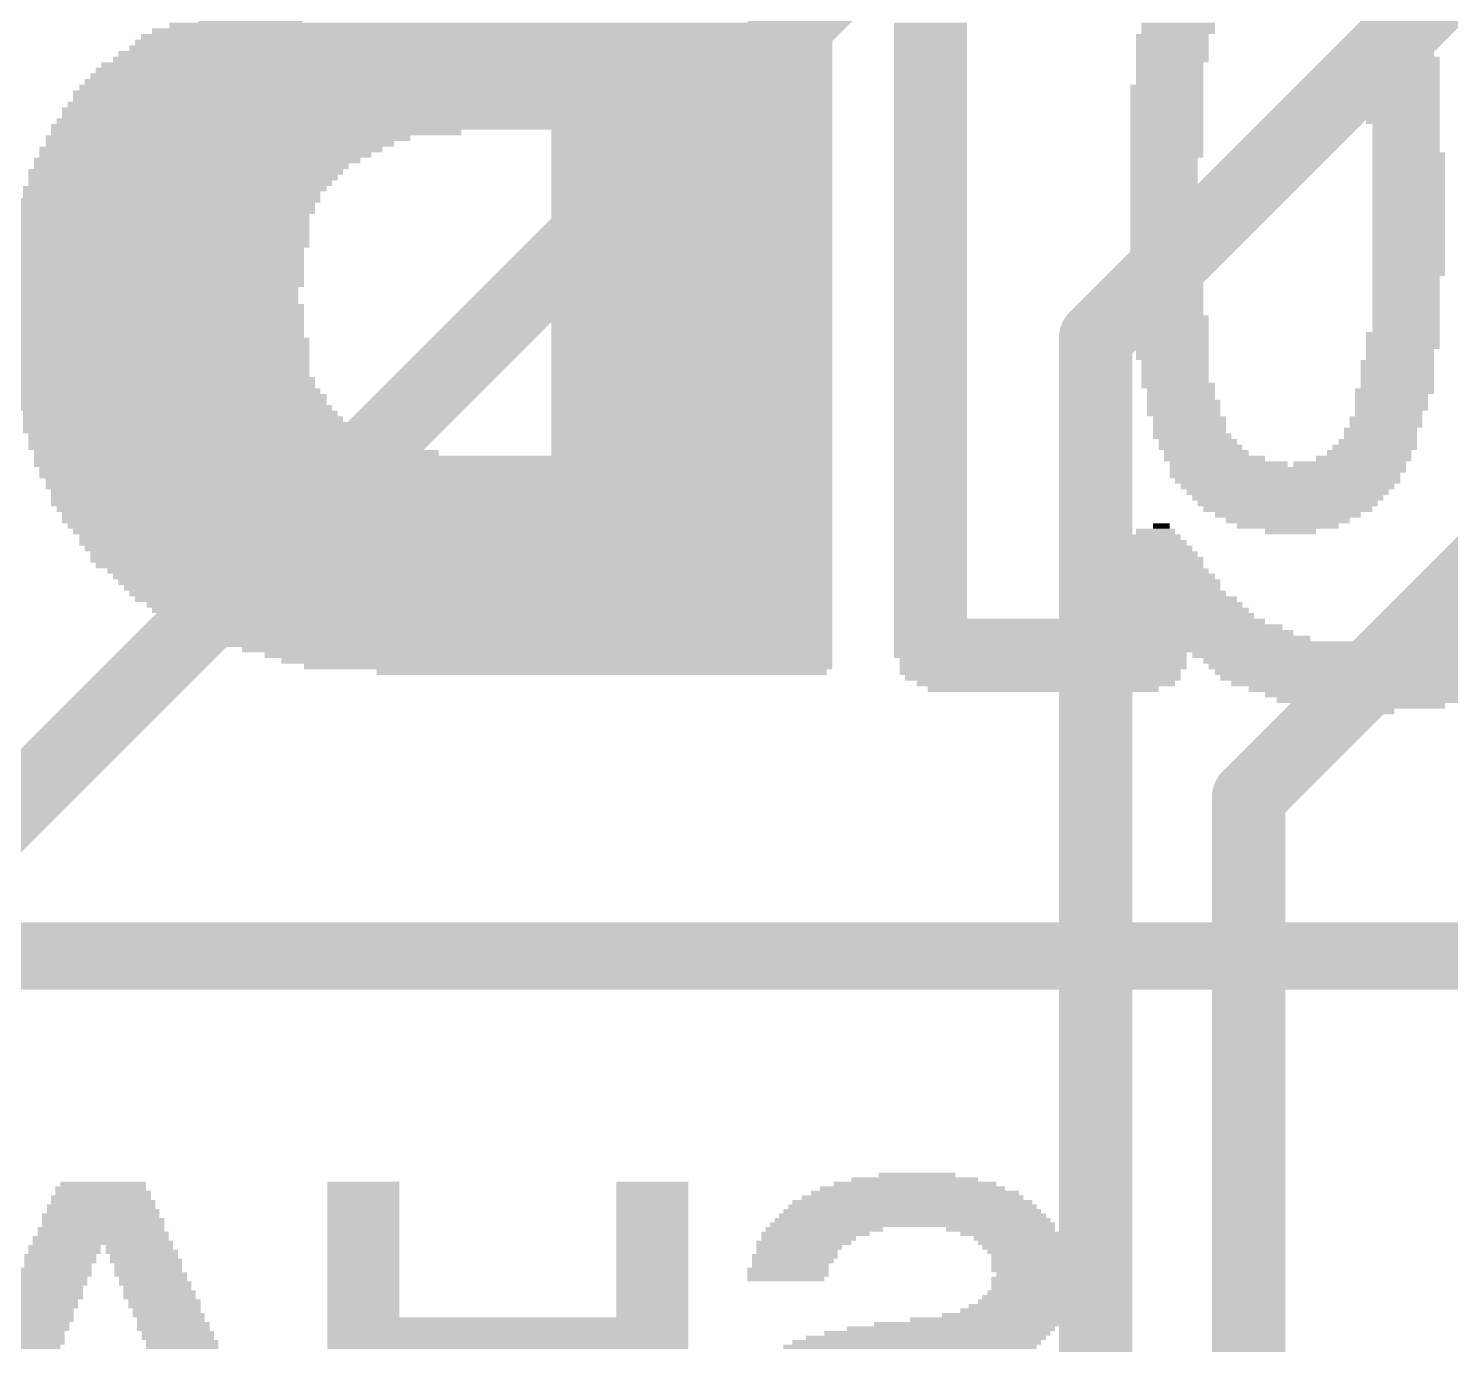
# Model space of a CAD drawing. Extents: x -0.75 to 3.47, y -1.8 to 2.11.
# Drawn here: x 1.8757 to 2.108, y 1.4356 to 1.6506 of the extents above; entities that cross this region are included whole.
import ezdxf

# ---------------------------------------------------------------- set-up
doc = ezdxf.new("R2010")
doc.units = 0
doc.header["$MEASUREMENT"] = 0
doc.layers.get('0').update_dxf_attribs({"linetype": 'CONTINUOUS'})
doc.layers.add('1', color=22, linetype='CONTINUOUS')
doc.layers.add('22', color=2, linetype='CONTINUOUS')

# ---------------------------------------------------------------- blocks, each defined once
blk = doc.blocks.new('RECT')
blk.add_solid([(-0.5, -0.5), (0.5, -0.5), (-0.5, 0.5), (0.5, 0.5)])

msp = doc.modelspace()

# ---------------------------------------------------------------- linework, layer by layer
at = {"layer": '1', "const_width": 0.012}
for points in [[(1.85, 1.5), (2.1, 1.75)], [(2.05, 1.6), (2.2, 1.75)], [(2.075, 1.525), (2.3, 1.75)], [(1.760236, 1.5), (2, 1.739764)], [(2.05, 0.73), (2.05, 1.6)], [(2.075, 0.715), (2.075, 1.525)]]:
    msp.add_lwpolyline(points, dxfattribs=at)
at = {"layer": '1', "const_width": 0.006}
for points in [[(2.053, 1.6, 1), (2.047, 1.6)], [(2.047879, 1.602121, 1), (2.052121, 1.597879)], [(2.078, 1.525, 1), (2.072, 1.525)], [(2.072879, 1.527121, 1), (2.077121, 1.522879)]]:
    msp.add_lwpolyline(points, format="xyb", dxfattribs=at)

# ---------------------------------------------------------------- block references
at = {"layer": '22', "rotation": 180}
for p, xscale, yscale in [((1.950534, 1.649222), 0.1129, 0.0009199999999999999), ((1.951434, 1.650142), 0.1111, 0.0009199999999999999), ((1.952834, 1.651062), 0.1083, 0.0009199999999999999), ((2.023034, 1.651062), 0.0119, 0.0009199999999999999), ((2.023034, 1.650142), 0.0119, 0.0009199999999999999), ((2.023034, 1.649222), 0.0119, 0.0009199999999999999), ((2.062534, 1.649222), 0.0119, 0.0009199999999999999), ((2.063484, 1.651062), 0.012, 0.0009199999999999999), ((2.063484, 1.650142), 0.012, 0.0009199999999999999), ((2.098784, 1.651062), 0.011, 0.0009199999999999999), ((2.099284, 1.650142), 0.012, 0.0009199999999999999), ((2.099284, 1.649222), 0.012, 0.0009199999999999999), ((1.949584, 1.647382), 0.1148, 0.0009199999999999999), ((1.950034, 1.648302), 0.1139, 0.0009199999999999999), ((2.023034, 1.648302), 0.0119, 0.0009199999999999999), ((2.023034, 1.647382), 0.0119, 0.0009199999999999999), ((2.062534, 1.648302), 0.0119, 0.0009199999999999999), ((2.062534, 1.647382), 0.0119, 0.0009199999999999999), ((2.099734, 1.648302), 0.0111, 0.0009199999999999999), ((2.099734, 1.647382), 0.0111, 0.0009199999999999999), ((1.947284, 1.644632), 0.1194, 0.0009199999999999999), ((1.948234, 1.645552), 0.1175, 0.0009199999999999999), ((1.948684, 1.646467), 0.1166, 0.00091), ((2.023034, 1.646467), 0.0119, 0.00091), ((2.023034, 1.645552), 0.0119, 0.0009199999999999999), ((2.023034, 1.644632), 0.0119, 0.0009199999999999999), ((2.062534, 1.646467), 0.0119, 0.00091), ((2.062534, 1.645552), 0.0119, 0.0009199999999999999), ((2.062084, 1.644632), 0.011, 0.0009199999999999999), ((2.099734, 1.646467), 0.0111, 0.00091), ((2.100184, 1.645552), 0.012, 0.0009199999999999999), ((2.100184, 1.644632), 0.012, 0.0009199999999999999), ((1.946384, 1.642792), 0.1212, 0.0009199999999999999), ((1.946834, 1.643712), 0.1203, 0.0009199999999999999), ((2.023034, 1.643712), 0.0119, 0.0009199999999999999), ((2.023034, 1.642792), 0.0119, 0.0009199999999999999), ((2.062084, 1.643712), 0.011, 0.0009199999999999999), ((2.062084, 1.642792), 0.011, 0.0009199999999999999), ((2.100184, 1.643712), 0.012, 0.0009199999999999999), ((2.100184, 1.642792), 0.012, 0.0009199999999999999), ((1.944984, 1.640042), 0.124, 0.0009199999999999999), ((1.945484, 1.640957), 0.123, 0.00091), ((1.945934, 1.641872), 0.1221, 0.0009199999999999999), ((2.023034, 1.641872), 0.0119, 0.0009199999999999999), ((2.023034, 1.640957), 0.0119, 0.00091), ((2.023034, 1.640042), 0.0119, 0.0009199999999999999), ((2.061634, 1.640957), 0.0119, 0.00091), ((2.061634, 1.640042), 0.0119, 0.0009199999999999999), ((2.062084, 1.641872), 0.011, 0.0009199999999999999), ((2.100184, 1.641872), 0.012, 0.0009199999999999999), ((2.100184, 1.640957), 0.012, 0.00091), ((2.100184, 1.640042), 0.012, 0.0009199999999999999), ((1.944084, 1.637282), 0.1258, 0.0009199999999999999), ((1.944534, 1.638202), 0.1249, 0.0009199999999999999), ((1.944984, 1.639122), 0.124, 0.0009199999999999999), ((2.023034, 1.639122), 0.0119, 0.0009199999999999999), ((2.023034, 1.638202), 0.0119, 0.0009199999999999999), ((2.023034, 1.637282), 0.0119, 0.0009199999999999999), ((2.061634, 1.639122), 0.0119, 0.0009199999999999999), ((2.061634, 1.638202), 0.0119, 0.0009199999999999999), ((2.061634, 1.637282), 0.0119, 0.0009199999999999999), ((2.100184, 1.639122), 0.012, 0.0009199999999999999), ((2.100184, 1.638202), 0.012, 0.0009199999999999999), ((2.100184, 1.637282), 0.012, 0.0009199999999999999), ((1.943634, 1.635447), 0.1267, 0.00091), ((1.944084, 1.636362), 0.1258, 0.0009199999999999999), ((2.023034, 1.636362), 0.0119, 0.0009199999999999999), ((2.023034, 1.635447), 0.0119, 0.00091), ((2.061634, 1.636362), 0.0119, 0.0009199999999999999), ((2.061634, 1.635447), 0.0119, 0.00091), ((2.100184, 1.636362), 0.012, 0.0009199999999999999), ((2.100184, 1.635447), 0.012, 0.00091), ((1.908284, 1.632692), 0.0596, 0.0009199999999999999), ((1.943184, 1.634532), 0.1276, 0.0009199999999999999), ((1.912884, 1.633612), 0.067, 0.0009199999999999999), ((1.984034, 1.633612), 0.0459, 0.0009199999999999999), ((1.984034, 1.632692), 0.0459, 0.0009199999999999999), ((2.023034, 1.634532), 0.0119, 0.0009199999999999999), ((2.023034, 1.633612), 0.0119, 0.0009199999999999999), ((2.023034, 1.632692), 0.0119, 0.0009199999999999999), ((2.061634, 1.634532), 0.0119, 0.0009199999999999999), ((2.061634, 1.633612), 0.0119, 0.0009199999999999999), ((2.061634, 1.632692), 0.0119, 0.0009199999999999999), ((2.100684, 1.634532), 0.011, 0.0009199999999999999), ((2.100684, 1.633612), 0.011, 0.0009199999999999999), ((2.100684, 1.632692), 0.011, 0.0009199999999999999), ((1.905484, 1.630852), 0.056, 0.0009199999999999999), ((1.906934, 1.631772), 0.0569, 0.0009199999999999999), ((1.984034, 1.631772), 0.0459, 0.0009199999999999999), ((1.984034, 1.630852), 0.0459, 0.0009199999999999999), ((2.023034, 1.631772), 0.0119, 0.0009199999999999999), ((2.023034, 1.630852), 0.0119, 0.0009199999999999999), ((2.061634, 1.631772), 0.0119, 0.0009199999999999999), ((2.061634, 1.630852), 0.0119, 0.0009199999999999999), ((2.100684, 1.631772), 0.011, 0.0009199999999999999), ((2.100684, 1.630852), 0.011, 0.0009199999999999999), ((1.903234, 1.629022), 0.0533, 0.0009199999999999999), ((1.902284, 1.628102), 0.0514, 0.0009199999999999999), ((1.904584, 1.629937), 0.0542, 0.00091), ((1.984034, 1.629937), 0.0459, 0.00091), ((1.984034, 1.629022), 0.0459, 0.0009199999999999999), ((1.984034, 1.628102), 0.0459, 0.0009199999999999999), ((2.023034, 1.629937), 0.0119, 0.00091), ((2.023034, 1.629022), 0.0119, 0.0009199999999999999), ((2.023034, 1.628102), 0.0119, 0.0009199999999999999), ((2.061634, 1.629937), 0.0119, 0.00091), ((2.061184, 1.629022), 0.011, 0.0009199999999999999), ((2.061184, 1.628102), 0.011, 0.0009199999999999999), ((2.101134, 1.629937), 0.0119, 0.00091), ((2.101134, 1.629022), 0.0119, 0.0009199999999999999), ((2.101134, 1.628102), 0.0119, 0.0009199999999999999), ((1.901384, 1.627182), 0.0514, 0.0009199999999999999), ((1.900934, 1.626262), 0.0505, 0.0009199999999999999), ((1.984034, 1.627182), 0.0459, 0.0009199999999999999), ((1.984034, 1.626262), 0.0459, 0.0009199999999999999), ((2.023034, 1.627182), 0.0119, 0.0009199999999999999), ((2.023034, 1.626262), 0.0119, 0.0009199999999999999), ((2.061184, 1.627182), 0.011, 0.0009199999999999999), ((2.061184, 1.626262), 0.011, 0.0009199999999999999), ((2.101134, 1.627182), 0.0119, 0.0009199999999999999), ((2.101134, 1.626262), 0.0119, 0.0009199999999999999), ((1.899584, 1.624432), 0.0496, 0.0009199999999999999), ((1.899084, 1.623512), 0.0486, 0.0009199999999999999), ((1.900484, 1.625347), 0.0496, 0.00091), ((1.984034, 1.625347), 0.0459, 0.00091), ((1.984034, 1.624432), 0.0459, 0.0009199999999999999), ((1.984034, 1.623512), 0.0459, 0.0009199999999999999), ((2.023034, 1.625347), 0.0119, 0.00091), ((2.023034, 1.624432), 0.0119, 0.0009199999999999999), ((2.023034, 1.623512), 0.0119, 0.0009199999999999999), ((2.061184, 1.625347), 0.011, 0.00091), ((2.061184, 1.624432), 0.011, 0.0009199999999999999), ((2.061184, 1.623512), 0.011, 0.0009199999999999999), ((2.101134, 1.625347), 0.0119, 0.00091), ((2.101134, 1.624432), 0.0119, 0.0009199999999999999), ((2.101134, 1.623512), 0.0119, 0.0009199999999999999), ((1.899084, 1.622592), 0.0486, 0.0009199999999999999), ((1.898634, 1.621672), 0.0477, 0.0009199999999999999), ((1.984034, 1.622592), 0.0459, 0.0009199999999999999), ((1.984034, 1.621672), 0.0459, 0.0009199999999999999), ((2.023034, 1.622592), 0.0119, 0.0009199999999999999), ((2.023034, 1.621672), 0.0119, 0.0009199999999999999), ((2.061184, 1.622592), 0.011, 0.0009199999999999999), ((2.061184, 1.621672), 0.011, 0.0009199999999999999), ((2.101134, 1.622592), 0.0119, 0.0009199999999999999), ((2.101134, 1.621672), 0.0119, 0.0009199999999999999), ((1.898184, 1.620752), 0.0486, 0.0009199999999999999), ((1.897734, 1.619837), 0.0477, 0.00091), ((1.897734, 1.618922), 0.0477, 0.0009199999999999999), ((1.984034, 1.620752), 0.0459, 0.0009199999999999999), ((1.984034, 1.619837), 0.0459, 0.00091), ((1.984034, 1.618922), 0.0459, 0.0009199999999999999), ((2.023034, 1.620752), 0.0119, 0.0009199999999999999), ((2.023034, 1.619837), 0.0119, 0.00091), ((2.023034, 1.618922), 0.0119, 0.0009199999999999999), ((2.061184, 1.620752), 0.011, 0.0009199999999999999), ((2.061184, 1.619837), 0.011, 0.00091), ((2.061184, 1.618922), 0.011, 0.0009199999999999999), ((2.101134, 1.620752), 0.0119, 0.0009199999999999999), ((2.101134, 1.619837), 0.0119, 0.00091), ((2.101134, 1.618922), 0.0119, 0.0009199999999999999), ((1.897234, 1.617082), 0.0487, 0.0009199999999999999), ((1.897734, 1.618002), 0.0477, 0.0009199999999999999), ((1.984034, 1.618002), 0.0459, 0.0009199999999999999), ((1.984034, 1.617082), 0.0459, 0.0009199999999999999), ((2.023034, 1.618002), 0.0119, 0.0009199999999999999), ((2.023034, 1.617082), 0.0119, 0.0009199999999999999), ((2.061634, 1.618002), 0.0119, 0.0009199999999999999), ((2.061634, 1.617082), 0.0119, 0.0009199999999999999), ((2.101134, 1.618002), 0.0119, 0.0009199999999999999), ((2.101134, 1.617082), 0.0119, 0.0009199999999999999), ((1.897234, 1.616162), 0.0487, 0.0009199999999999999), ((1.897234, 1.615242), 0.0487, 0.0009199999999999999), ((1.896784, 1.614327), 0.0478, 0.00091), ((1.984034, 1.616162), 0.0459, 0.0009199999999999999), ((1.984034, 1.615242), 0.0459, 0.0009199999999999999), ((1.984034, 1.614327), 0.0459, 0.00091), ((2.023034, 1.616162), 0.0119, 0.0009199999999999999), ((2.023034, 1.615242), 0.0119, 0.0009199999999999999), ((2.023034, 1.614327), 0.0119, 0.00091), ((2.061634, 1.616162), 0.0119, 0.0009199999999999999), ((2.061634, 1.615242), 0.0119, 0.0009199999999999999), ((2.061634, 1.614327), 0.0119, 0.00091), ((2.101134, 1.616162), 0.0119, 0.0009199999999999999), ((2.101134, 1.615242), 0.0119, 0.0009199999999999999), ((2.101134, 1.614327), 0.0119, 0.00091), ((1.896784, 1.613412), 0.0478, 0.0009199999999999999), ((1.896784, 1.612492), 0.0478, 0.0009199999999999999), ((1.984034, 1.613412), 0.0459, 0.0009199999999999999), ((1.984034, 1.612492), 0.0459, 0.0009199999999999999), ((2.023034, 1.613412), 0.0119, 0.0009199999999999999), ((2.023034, 1.612492), 0.0119, 0.0009199999999999999), ((2.061634, 1.613412), 0.0119, 0.0009199999999999999), ((2.061634, 1.612492), 0.0119, 0.0009199999999999999), ((2.101134, 1.613412), 0.0119, 0.0009199999999999999), ((2.101134, 1.612492), 0.0119, 0.0009199999999999999), ((1.896784, 1.611572), 0.0478, 0.0009199999999999999), ((1.896784, 1.610652), 0.0478, 0.0009199999999999999), ((1.896784, 1.609732), 0.0478, 0.0009199999999999999), ((1.984034, 1.611572), 0.0459, 0.0009199999999999999), ((1.984034, 1.610652), 0.0459, 0.0009199999999999999), ((1.984034, 1.609732), 0.0459, 0.0009199999999999999), ((2.023034, 1.611572), 0.0119, 0.0009199999999999999), ((2.023034, 1.610652), 0.0119, 0.0009199999999999999), ((2.023034, 1.609732), 0.0119, 0.0009199999999999999), ((2.061634, 1.611572), 0.0119, 0.0009199999999999999), ((2.061634, 1.610652), 0.0119, 0.0009199999999999999), ((2.061634, 1.609732), 0.0119, 0.0009199999999999999), ((2.101134, 1.611572), 0.0119, 0.0009199999999999999), ((2.101134, 1.610652), 0.0119, 0.0009199999999999999), ((2.100684, 1.609732), 0.011, 0.0009199999999999999), ((1.896784, 1.608817), 0.0478, 0.00091), ((1.896334, 1.607902), 0.0469, 0.0009199999999999999), ((1.984034, 1.608817), 0.0459, 0.00091), ((1.984034, 1.607902), 0.0459, 0.0009199999999999999), ((2.023034, 1.608817), 0.0119, 0.00091), ((2.023034, 1.607902), 0.0119, 0.0009199999999999999), ((2.061634, 1.608817), 0.0119, 0.00091), ((2.061634, 1.607902), 0.0119, 0.0009199999999999999), ((2.100684, 1.608817), 0.011, 0.00091), ((2.100684, 1.607902), 0.011, 0.0009199999999999999), ((1.895884, 1.606982), 0.0478, 0.0009199999999999999), ((1.895884, 1.606062), 0.0478, 0.0009199999999999999), ((1.896334, 1.605142), 0.0487, 0.0009199999999999999), ((1.984034, 1.606982), 0.0459, 0.0009199999999999999), ((1.984034, 1.606062), 0.0459, 0.0009199999999999999), ((1.984034, 1.605142), 0.0459, 0.0009199999999999999), ((2.023034, 1.606982), 0.0119, 0.0009199999999999999), ((2.023034, 1.606062), 0.0119, 0.0009199999999999999), ((2.023034, 1.605142), 0.0119, 0.0009199999999999999), ((2.061634, 1.606982), 0.0119, 0.0009199999999999999), ((2.061634, 1.606062), 0.0119, 0.0009199999999999999), ((2.061634, 1.605142), 0.0119, 0.0009199999999999999), ((2.100684, 1.606982), 0.011, 0.0009199999999999999), ((2.100684, 1.606062), 0.011, 0.0009199999999999999), ((2.100684, 1.605142), 0.011, 0.0009199999999999999), ((1.896334, 1.604222), 0.0487, 0.0009199999999999999), ((1.896784, 1.603307), 0.0478, 0.00091), ((1.984034, 1.604222), 0.0459, 0.0009199999999999999), ((1.984034, 1.603307), 0.0459, 0.00091), ((2.023034, 1.604222), 0.0119, 0.0009199999999999999), ((2.023034, 1.603307), 0.0119, 0.00091), ((2.061634, 1.604222), 0.0119, 0.0009199999999999999), ((2.062534, 1.603307), 0.0119, 0.00091), ((2.100684, 1.604222), 0.011, 0.0009199999999999999), ((2.100684, 1.603307), 0.011, 0.00091), ((1.896784, 1.602392), 0.0478, 0.0009199999999999999), ((1.896784, 1.601472), 0.0478, 0.0009199999999999999), ((1.896784, 1.600552), 0.0478, 0.0009199999999999999), ((1.984034, 1.602392), 0.0459, 0.0009199999999999999), ((1.984034, 1.601472), 0.0459, 0.0009199999999999999), ((1.984034, 1.600552), 0.0459, 0.0009199999999999999), ((2.023034, 1.602392), 0.0119, 0.0009199999999999999), ((2.023034, 1.601472), 0.0119, 0.0009199999999999999), ((2.023034, 1.600552), 0.0119, 0.0009199999999999999), ((2.062534, 1.602392), 0.0119, 0.0009199999999999999), ((2.062534, 1.601472), 0.0119, 0.0009199999999999999), ((2.062534, 1.600552), 0.0119, 0.0009199999999999999), ((2.100184, 1.600552), 0.012, 0.0009199999999999999), ((2.100684, 1.602392), 0.011, 0.0009199999999999999), ((2.100684, 1.601472), 0.011, 0.0009199999999999999), ((1.897234, 1.599632), 0.0487, 0.0009199999999999999), ((1.897234, 1.598717), 0.0487, 0.00091), ((1.897234, 1.597802), 0.0487, 0.0009199999999999999), ((1.984034, 1.599632), 0.0459, 0.0009199999999999999), ((1.984034, 1.598717), 0.0459, 0.00091), ((1.984034, 1.597802), 0.0459, 0.0009199999999999999), ((2.023034, 1.599632), 0.0119, 0.0009199999999999999), ((2.023034, 1.598717), 0.0119, 0.00091), ((2.023034, 1.597802), 0.0119, 0.0009199999999999999), ((2.062534, 1.599632), 0.0119, 0.0009199999999999999), ((2.062534, 1.598717), 0.0119, 0.00091), ((2.062534, 1.597802), 0.0119, 0.0009199999999999999), ((2.100184, 1.599632), 0.012, 0.0009199999999999999), ((2.100184, 1.598717), 0.012, 0.00091), ((2.099734, 1.597802), 0.0111, 0.0009199999999999999), ((1.897234, 1.596882), 0.0487, 0.0009199999999999999), ((1.897234, 1.595962), 0.0487, 0.0009199999999999999), ((1.984034, 1.596882), 0.0459, 0.0009199999999999999), ((1.984034, 1.595962), 0.0459, 0.0009199999999999999), ((2.023034, 1.596882), 0.0119, 0.0009199999999999999), ((2.023034, 1.595962), 0.0119, 0.0009199999999999999), ((2.062534, 1.596882), 0.0119, 0.0009199999999999999), ((2.062984, 1.595962), 0.011, 0.0009199999999999999), ((2.099284, 1.595962), 0.012, 0.0009199999999999999), ((2.099734, 1.596882), 0.0111, 0.0009199999999999999), ((1.897234, 1.595042), 0.0487, 0.0009199999999999999), ((1.897234, 1.594122), 0.0487, 0.0009199999999999999), ((1.897684, 1.593207), 0.0496, 0.00091), ((1.984034, 1.595042), 0.0459, 0.0009199999999999999), ((1.984034, 1.594122), 0.0459, 0.0009199999999999999), ((1.984034, 1.593207), 0.0459, 0.00091), ((2.023034, 1.595042), 0.0119, 0.0009199999999999999), ((2.023034, 1.594122), 0.0119, 0.0009199999999999999), ((2.023034, 1.593207), 0.0119, 0.00091), ((2.062984, 1.595042), 0.011, 0.0009199999999999999), ((2.062984, 1.594122), 0.011, 0.0009199999999999999), ((2.062984, 1.593207), 0.011, 0.00091), ((2.099284, 1.595042), 0.012, 0.0009199999999999999), ((2.099284, 1.594122), 0.012, 0.0009199999999999999), ((2.099284, 1.593207), 0.012, 0.00091), ((1.898184, 1.592292), 0.0486, 0.0009199999999999999), ((1.898634, 1.591372), 0.0495, 0.0009199999999999999), ((1.984034, 1.592292), 0.0459, 0.0009199999999999999), ((1.984034, 1.591372), 0.0459, 0.0009199999999999999), ((2.023034, 1.592292), 0.0119, 0.0009199999999999999), ((2.023034, 1.591372), 0.0119, 0.0009199999999999999), ((2.063484, 1.592292), 0.012, 0.0009199999999999999), ((2.063934, 1.591372), 0.0111, 0.0009199999999999999), ((2.098834, 1.591372), 0.0129, 0.0009199999999999999), ((2.099284, 1.592292), 0.012, 0.0009199999999999999), ((1.899134, 1.590452), 0.0505, 0.0009199999999999999), ((1.899134, 1.589532), 0.0505, 0.0009199999999999999), ((1.899584, 1.588612), 0.0514, 0.0009199999999999999), ((1.984034, 1.590452), 0.0459, 0.0009199999999999999), ((1.984034, 1.589532), 0.0459, 0.0009199999999999999), ((1.984034, 1.588612), 0.0459, 0.0009199999999999999), ((2.023034, 1.590452), 0.0119, 0.0009199999999999999), ((2.023034, 1.589532), 0.0119, 0.0009199999999999999), ((2.023034, 1.588612), 0.0119, 0.0009199999999999999), ((2.063934, 1.590452), 0.0111, 0.0009199999999999999), ((2.064384, 1.589532), 0.012, 0.0009199999999999999), ((2.064384, 1.588612), 0.012, 0.0009199999999999999), ((2.098334, 1.590452), 0.0119, 0.0009199999999999999), ((2.098334, 1.589532), 0.0119, 0.0009199999999999999), ((2.098334, 1.588612), 0.0119, 0.0009199999999999999), ((1.900484, 1.587697), 0.0514, 0.00091), ((1.900934, 1.586782), 0.0523, 0.0009199999999999999), ((1.984034, 1.587697), 0.0459, 0.00091), ((1.984034, 1.586782), 0.0459, 0.0009199999999999999), ((2.023034, 1.587697), 0.0119, 0.00091), ((2.023034, 1.586782), 0.0119, 0.0009199999999999999), ((2.064384, 1.587697), 0.012, 0.00091), ((2.065334, 1.586782), 0.0119, 0.0009199999999999999), ((2.097434, 1.586782), 0.0119, 0.0009199999999999999), ((2.097884, 1.587697), 0.011, 0.00091), ((1.901884, 1.585862), 0.0542, 0.0009199999999999999), ((1.902784, 1.584942), 0.056, 0.0009199999999999999), ((1.904134, 1.584022), 0.0569, 0.0009199999999999999), ((1.984034, 1.585862), 0.0459, 0.0009199999999999999), ((1.984034, 1.584942), 0.0459, 0.0009199999999999999), ((1.984034, 1.584022), 0.0459, 0.0009199999999999999), ((2.023034, 1.585862), 0.0119, 0.0009199999999999999), ((2.023034, 1.584942), 0.0119, 0.0009199999999999999), ((2.023034, 1.584022), 0.0119, 0.0009199999999999999), ((2.065334, 1.585862), 0.0119, 0.0009199999999999999), ((2.065334, 1.584942), 0.0119, 0.0009199999999999999), ((2.065784, 1.584022), 0.0128, 0.0009199999999999999), ((2.096534, 1.584942), 0.0119, 0.0009199999999999999), ((2.096534, 1.584022), 0.0119, 0.0009199999999999999), ((2.097434, 1.585862), 0.0119, 0.0009199999999999999), ((1.905084, 1.583102), 0.0588, 0.0009199999999999999), ((1.905984, 1.582187), 0.0606, 0.00091), ((1.984034, 1.583102), 0.0459, 0.0009199999999999999), ((1.984034, 1.582187), 0.0459, 0.00091), ((2.023034, 1.583102), 0.0119, 0.0009199999999999999), ((2.023034, 1.582187), 0.0119, 0.00091), ((2.066684, 1.583102), 0.0128, 0.0009199999999999999), ((2.067134, 1.582187), 0.0137, 0.00091), ((2.095584, 1.582187), 0.0138, 0.00091), ((2.096084, 1.583102), 0.0128, 0.0009199999999999999), ((1.909634, 1.581272), 0.0661, 0.0009199999999999999), ((1.941784, 1.580352), 0.1304, 0.0009199999999999999), ((1.941784, 1.579432), 0.1304, 0.0009199999999999999), ((1.984034, 1.581272), 0.0459, 0.0009199999999999999), ((2.023034, 1.581272), 0.0119, 0.0009199999999999999), ((2.023034, 1.580352), 0.0119, 0.0009199999999999999), ((2.023034, 1.579432), 0.0119, 0.0009199999999999999), ((2.068084, 1.581272), 0.0138, 0.0009199999999999999), ((2.069434, 1.580352), 0.0165, 0.0009199999999999999), ((2.071734, 1.579432), 0.0193, 0.0009199999999999999), ((2.091484, 1.579432), 0.0184, 0.0009199999999999999), ((2.093784, 1.580352), 0.0156, 0.0009199999999999999), ((2.094684, 1.581272), 0.0138, 0.0009199999999999999), ((1.942234, 1.578512), 0.1295, 0.0009199999999999999), ((1.942234, 1.577592), 0.1295, 0.0009199999999999999), ((2.023034, 1.578512), 0.0119, 0.0009199999999999999), ((2.023034, 1.577592), 0.0119, 0.0009199999999999999), ((2.081384, 1.578512), 0.0386, 0.0009199999999999999), ((2.080934, 1.577592), 0.0377, 0.0009199999999999999), ((1.942734, 1.576677), 0.1285, 0.00091), ((1.942734, 1.575762), 0.1285, 0.0009199999999999999), ((1.943184, 1.574842), 0.1276, 0.0009199999999999999), ((2.023034, 1.576677), 0.0119, 0.00091), ((2.023034, 1.575762), 0.0119, 0.0009199999999999999), ((2.023034, 1.574842), 0.0119, 0.0009199999999999999), ((2.081384, 1.576677), 0.0368, 0.00091), ((2.081334, 1.575762), 0.0349, 0.0009199999999999999), ((2.081384, 1.574842), 0.033, 0.0009199999999999999), ((1.943184, 1.573922), 0.1276, 0.0009199999999999999), ((1.943184, 1.573002), 0.1276, 0.0009199999999999999), ((2.023034, 1.573922), 0.0119, 0.0009199999999999999), ((2.023034, 1.573002), 0.0119, 0.0009199999999999999), ((2.081384, 1.573922), 0.0312, 0.0009199999999999999), ((2.081384, 1.573002), 0.0294, 0.0009199999999999999), ((1.943634, 1.572087), 0.1267, 0.00091), ((1.944084, 1.571172), 0.1258, 0.0009199999999999999), ((1.944084, 1.570252), 0.1258, 0.0009199999999999999), ((2.023034, 1.572087), 0.0119, 0.00091), ((2.023034, 1.571172), 0.0119, 0.0009199999999999999), ((2.023034, 1.570252), 0.0119, 0.0009199999999999999), ((2.081384, 1.572087), 0.0276, 0.00091), ((2.081384, 1.571172), 0.0238, 0.0009199999999999999), ((2.081384, 1.570252), 0.0202, 0.0009199999999999999), ((1.944534, 1.569332), 0.1249, 0.0009199999999999999), ((1.944984, 1.568412), 0.124, 0.0009199999999999999), ((2.023034, 1.569332), 0.0119, 0.0009199999999999999), ((2.023034, 1.568412), 0.0119, 0.0009199999999999999), ((2.059784, 1.568412), 0.0064, 0.0009199999999999999), ((2.060734, 1.569332), 0.0027, 0.0009199999999999999), ((2.081384, 1.569332), 0.0166, 0.0009199999999999999), ((2.081834, 1.568412), 0.0083, 0.0009199999999999999), ((1.945484, 1.567492), 0.123, 0.0009199999999999999), ((1.945484, 1.566577), 0.123, 0.00091), ((1.945934, 1.565662), 0.1221, 0.0009199999999999999), ((2.023034, 1.567492), 0.0119, 0.0009199999999999999), ((2.023034, 1.566577), 0.0119, 0.00091), ((2.023034, 1.565662), 0.0119, 0.0009199999999999999), ((2.059834, 1.566577), 0.0101, 0.00091), ((2.060284, 1.565662), 0.011, 0.0009199999999999999), ((2.059784, 1.567492), 0.0082, 0.0009199999999999999), ((1.946384, 1.564742), 0.1212, 0.0009199999999999999), ((1.946384, 1.563822), 0.1212, 0.0009199999999999999), ((2.023034, 1.564742), 0.0119, 0.0009199999999999999), ((2.023034, 1.563822), 0.0119, 0.0009199999999999999), ((2.060234, 1.564742), 0.0129, 0.0009199999999999999), ((2.060684, 1.563822), 0.0138, 0.0009199999999999999), ((1.946834, 1.562902), 0.1203, 0.0009199999999999999), ((1.947784, 1.561982), 0.1184, 0.0009199999999999999), ((1.948234, 1.561067), 0.1175, 0.00091), ((2.023034, 1.562902), 0.0119, 0.0009199999999999999), ((2.023034, 1.561982), 0.0119, 0.0009199999999999999), ((2.023034, 1.561067), 0.0119, 0.00091), ((2.060684, 1.562902), 0.0138, 0.0009199999999999999), ((2.061134, 1.561982), 0.0147, 0.0009199999999999999), ((2.061634, 1.561067), 0.0157, 0.00091), ((1.948684, 1.560152), 0.1166, 0.0009199999999999999), ((1.949134, 1.559232), 0.1157, 0.0009199999999999999), ((1.949584, 1.558312), 0.1148, 0.0009199999999999999), ((2.023034, 1.560152), 0.0119, 0.0009199999999999999), ((2.023034, 1.559232), 0.0119, 0.0009199999999999999), ((2.023034, 1.558312), 0.0119, 0.0009199999999999999), ((2.062084, 1.560152), 0.0166, 0.0009199999999999999), ((2.062084, 1.559232), 0.0166, 0.0009199999999999999), ((2.062534, 1.558312), 0.0175, 0.0009199999999999999), ((1.950034, 1.557392), 0.1139, 0.0009199999999999999), ((1.950984, 1.556472), 0.112, 0.0009199999999999999), ((2.023034, 1.557392), 0.0119, 0.0009199999999999999), ((2.023034, 1.556472), 0.0119, 0.0009199999999999999), ((2.063434, 1.557392), 0.0193, 0.0009199999999999999), ((2.063884, 1.556472), 0.0202, 0.0009199999999999999), ((1.951434, 1.555557), 0.1111, 0.00091), ((1.952334, 1.554642), 0.1093, 0.0009199999999999999), ((1.953284, 1.553722), 0.1074, 0.0009199999999999999), ((2.023034, 1.555557), 0.0119, 0.00091), ((2.023034, 1.554642), 0.0119, 0.0009199999999999999), ((2.047384, 1.553722), 0.0606, 0.0009199999999999999), ((2.064384, 1.555557), 0.0212, 0.00091), ((2.064834, 1.554642), 0.0221, 0.0009199999999999999), ((1.954184, 1.552802), 0.1056, 0.0009199999999999999), ((1.955084, 1.551882), 0.1038, 0.0009199999999999999), ((2.048784, 1.552802), 0.0634, 0.0009199999999999999), ((2.049684, 1.551882), 0.0652, 0.0009199999999999999), ((2.116734, 1.551882), 0.0211, 0.0009199999999999999), ((1.956034, 1.550962), 0.1019, 0.0009199999999999999), ((1.956934, 1.550047), 0.1001, 0.00091), ((1.958784, 1.549132), 0.0964, 0.0009199999999999999), ((2.051084, 1.550962), 0.068, 0.0009199999999999999), ((2.071284, 1.550047), 0.1084, 0.00091), ((2.070784, 1.549132), 0.1074, 0.0009199999999999999), ((2.114884, 1.550962), 0.023, 0.0009199999999999999), ((1.960634, 1.548212), 0.0927, 0.0009199999999999999), ((1.961984, 1.547292), 0.09, 0.0009199999999999999), ((2.040984, 1.548212), 0.0478, 0.0009199999999999999), ((2.041434, 1.547292), 0.0469, 0.0009199999999999999), ((2.094684, 1.548212), 0.0578, 0.0009199999999999999), ((2.094684, 1.547292), 0.0542, 0.0009199999999999999), ((1.963834, 1.546372), 0.0863, 0.0009199999999999999), ((1.969334, 1.545457), 0.0735, 0.00091), ((2.041434, 1.546372), 0.0469, 0.0009199999999999999), ((2.040934, 1.545457), 0.0459, 0.00091), ((2.041384, 1.544542), 0.045, 0.0009199999999999999), ((2.094684, 1.546372), 0.0524, 0.0009199999999999999), ((2.094734, 1.545457), 0.0505, 0.00091), ((2.094234, 1.544542), 0.0477, 0.0009199999999999999), ((2.041884, 1.543622), 0.0422, 0.0009199999999999999), ((2.041434, 1.542702), 0.0377, 0.0009199999999999999), ((2.094684, 1.543622), 0.045, 0.0009199999999999999), ((2.094684, 1.542702), 0.0394, 0.0009199999999999999), ((2.094684, 1.541782), 0.034, 0.0009199999999999999), ((2.094734, 1.540862), 0.0303, 0.0009199999999999999), ((2.094684, 1.539947), 0.0248, 0.00091), ((2.094234, 1.539032), 0.0091, 0.0009199999999999999), ((1.904134, 1.504132), 1.1699, 0.0009199999999999999), ((1.904134, 1.503212), 1.1699, 0.0009199999999999999), ((1.904134, 1.502297), 1.1699, 0.00091), ((1.904134, 1.501382), 1.1699, 0.0009199999999999999), ((1.904134, 1.500462), 1.1699, 0.0009199999999999999), ((1.904134, 1.499542), 1.1699, 0.0009199999999999999), ((1.904134, 1.498622), 1.1699, 0.0009199999999999999), ((1.904134, 1.497707), 1.1699, 0.00091), ((1.904134, 1.496792), 1.1699, 0.0009199999999999999), ((1.904134, 1.495872), 1.1699, 0.0009199999999999999), ((1.904134, 1.494952), 1.1699, 0.0009199999999999999), ((1.904134, 1.494032), 1.1699, 0.0009199999999999999), ((2.02084, 1.463318), 0.0125, 0.00074), ((1.88749, 1.461108), 0.0148, 0.00074), ((1.88789, 1.461848), 0.014, 0.00074), ((1.93039, 1.461848), 0.0118, 0.00074), ((1.93039, 1.461108), 0.0118, 0.00074), ((1.97759, 1.461848), 0.0118, 0.00074), ((1.97759, 1.461108), 0.0118, 0.00074), ((2.02009, 1.461108), 0.0302, 0.00074), ((2.02049, 1.461848), 0.0266, 0.00074), ((2.02044, 1.462583), 0.0207, 0.00073), ((1.88754, 1.459628), 0.0163, 0.00074), ((1.88789, 1.458888), 0.017, 0.00074), ((1.88789, 1.460368), 0.0156, 0.00074), ((1.93039, 1.460368), 0.0118, 0.00074), ((1.93039, 1.459628), 0.0118, 0.00074), ((1.93039, 1.458888), 0.0118, 0.00074), ((1.97759, 1.460368), 0.0118, 0.00074), ((1.97759, 1.459628), 0.0118, 0.00074), ((1.97759, 1.458888), 0.0118, 0.00074), ((2.02009, 1.458888), 0.0392, 0.00074), ((2.02009, 1.459628), 0.0362, 0.00074), ((2.02049, 1.460368), 0.034, 0.00074), ((1.88749, 1.456678), 0.0192, 0.00074), ((1.88754, 1.458148), 0.0177, 0.00074), ((1.88789, 1.457413), 0.0184, 0.00073), ((1.93039, 1.458148), 0.0118, 0.00074), ((1.93039, 1.457413), 0.0118, 0.00073), ((1.93039, 1.456678), 0.0118, 0.00074), ((1.97759, 1.458148), 0.0118, 0.00074), ((1.97759, 1.457413), 0.0118, 0.00073), ((1.97759, 1.456678), 0.0118, 0.00074), ((2.02009, 1.456678), 0.0436, 0.00074), ((2.02004, 1.457413), 0.0421, 0.00073), ((2.02009, 1.458148), 0.0406, 0.00074), ((1.88754, 1.454458), 0.0207, 0.00074), ((1.88789, 1.455938), 0.02, 0.00074), ((1.88789, 1.455198), 0.02, 0.00074), ((1.93039, 1.455938), 0.0118, 0.00074), ((1.93039, 1.455198), 0.0118, 0.00074), ((1.93039, 1.454458), 0.0118, 0.00074), ((1.97759, 1.455938), 0.0118, 0.00074), ((1.97759, 1.455198), 0.0118, 0.00074), ((1.97759, 1.454458), 0.0118, 0.00074), ((2.00569, 1.454458), 0.0192, 0.00074), ((2.02009, 1.455198), 0.0466, 0.00074), ((2.02009, 1.455938), 0.045, 0.00074), ((2.03449, 1.454458), 0.0178, 0.00074), ((1.88159, 1.451508), 0.0118, 0.00074), ((1.88749, 1.452978), 0.0222, 0.00074), ((1.88784, 1.452243), 0.0229, 0.00073), ((1.88789, 1.453718), 0.0214, 0.00074), ((1.89379, 1.451508), 0.011, 0.00074), ((1.93039, 1.453718), 0.0118, 0.00074), ((1.93039, 1.452978), 0.0118, 0.00074), ((1.93039, 1.452243), 0.0118, 0.00073), ((1.93039, 1.451508), 0.0118, 0.00074), ((1.97759, 1.453718), 0.0118, 0.00074), ((1.97759, 1.452978), 0.0118, 0.00074), ((1.97759, 1.452243), 0.0118, 0.00073), ((1.97759, 1.451508), 0.0118, 0.00074), ((2.00234, 1.452243), 0.0155, 0.00073), ((2.00159, 1.451508), 0.014, 0.00074), ((2.00424, 1.453718), 0.0177, 0.00074), ((2.00314, 1.452978), 0.0155, 0.00074), ((2.03599, 1.453718), 0.0162, 0.00074), ((2.03709, 1.452978), 0.014, 0.00074), ((2.03779, 1.452243), 0.014, 0.00073), ((2.03814, 1.451508), 0.0133, 0.00074), ((1.88089, 1.450028), 0.0118, 0.00074), ((1.88089, 1.449288), 0.0118, 0.00074), ((1.88159, 1.450768), 0.0118, 0.00074), ((1.89419, 1.450768), 0.0118, 0.00074), ((1.89454, 1.450028), 0.0111, 0.00074), ((1.89489, 1.449288), 0.0118, 0.00074), ((1.93039, 1.450768), 0.0118, 0.00074), ((1.93039, 1.450028), 0.0118, 0.00074), ((1.93039, 1.449288), 0.0118, 0.00074), ((1.97759, 1.450768), 0.0118, 0.00074), ((1.97759, 1.450028), 0.0118, 0.00074), ((1.97759, 1.449288), 0.0118, 0.00074), ((2.00089, 1.450028), 0.014, 0.00074), ((2.00054, 1.449288), 0.0133, 0.00074), ((2.00124, 1.450768), 0.0133, 0.00074), ((2.03854, 1.450768), 0.0125, 0.00074), ((2.03929, 1.450028), 0.0126, 0.00074), ((2.03929, 1.449288), 0.0126, 0.00074), ((1.88009, 1.447808), 0.0118, 0.00074), ((1.88009, 1.447073), 0.0118, 0.00073), ((1.88049, 1.448548), 0.011, 0.00074), ((1.89524, 1.448548), 0.0111, 0.00074), ((1.89524, 1.447808), 0.0111, 0.00074), ((1.89564, 1.447073), 0.0119, 0.00073), ((1.93039, 1.448548), 0.0118, 0.00074), ((1.93039, 1.447808), 0.0118, 0.00074), ((1.93039, 1.447073), 0.0118, 0.00073), ((1.97759, 1.448548), 0.0118, 0.00074), ((1.97759, 1.447808), 0.0118, 0.00074), ((1.97759, 1.447073), 0.0118, 0.00073), ((1.99974, 1.447808), 0.0133, 0.00074), ((1.99974, 1.447073), 0.0133, 0.00073), ((2.00014, 1.448548), 0.0125, 0.00074), ((2.03929, 1.448548), 0.0126, 0.00074), ((2.03929, 1.447808), 0.0126, 0.00074), ((2.03969, 1.447073), 0.0118, 0.00073), ((1.87869, 1.444858), 0.0118, 0.00074), ((1.87939, 1.446338), 0.0118, 0.00074), ((1.87939, 1.445598), 0.0118, 0.00074), ((1.89604, 1.446338), 0.0111, 0.00074), ((1.89639, 1.445598), 0.0118, 0.00074), ((1.89674, 1.444858), 0.0111, 0.00074), ((1.93039, 1.446338), 0.0118, 0.00074), ((1.93039, 1.445598), 0.0118, 0.00074), ((1.93039, 1.444858), 0.0118, 0.00074), ((1.97759, 1.446338), 0.0118, 0.00074), ((1.97759, 1.445598), 0.0118, 0.00074), ((1.97759, 1.444858), 0.0118, 0.00074), ((1.99939, 1.446338), 0.0126, 0.00074), ((2.03929, 1.446338), 0.0126, 0.00074), ((2.03929, 1.445598), 0.0126, 0.00074), ((2.03929, 1.444858), 0.0126, 0.00074), ((1.87829, 1.443378), 0.0126, 0.00074), ((1.87789, 1.442638), 0.0118, 0.00074), ((1.87869, 1.444118), 0.0118, 0.00074), ((1.89709, 1.444118), 0.0118, 0.00074), ((1.89709, 1.443378), 0.0118, 0.00074), ((1.89789, 1.442638), 0.0118, 0.00074), ((1.93039, 1.444118), 0.0118, 0.00074), ((1.93039, 1.443378), 0.0118, 0.00074), ((1.93039, 1.442638), 0.0118, 0.00074), ((1.97759, 1.444118), 0.0118, 0.00074), ((1.97759, 1.443378), 0.0118, 0.00074), ((1.97759, 1.442638), 0.0118, 0.00074), ((2.03819, 1.442638), 0.0148, 0.00074), ((2.03854, 1.443378), 0.0141, 0.00074), ((2.03894, 1.444118), 0.0133, 0.00074), ((1.87719, 1.441168), 0.0118, 0.00074), ((1.87719, 1.440428), 0.0118, 0.00074), ((1.87789, 1.441903), 0.0118, 0.00073), ((1.89789, 1.441903), 0.0118, 0.00073), ((1.89824, 1.441168), 0.0111, 0.00074), ((1.89859, 1.440428), 0.0118, 0.00074), ((1.93039, 1.441903), 0.0118, 0.00073), ((1.93039, 1.441168), 0.0118, 0.00074), ((1.93039, 1.440428), 0.0118, 0.00074), ((1.97759, 1.441903), 0.0118, 0.00073), ((1.97759, 1.441168), 0.0118, 0.00074), ((1.97759, 1.440428), 0.0118, 0.00074), ((2.03484, 1.440428), 0.0199, 0.00074), ((2.03634, 1.441168), 0.0169, 0.00074), ((2.03704, 1.441903), 0.0155, 0.00073), ((1.87609, 1.438208), 0.0126, 0.00074), ((1.87679, 1.439688), 0.0126, 0.00074), ((1.87644, 1.438948), 0.0119, 0.00074), ((1.89894, 1.439688), 0.0111, 0.00074), ((1.89934, 1.438948), 0.0119, 0.00074), ((1.89934, 1.438208), 0.0119, 0.00074), ((1.95399, 1.439688), 0.059, 0.00074), ((1.95399, 1.438948), 0.059, 0.00074), ((1.95399, 1.438208), 0.059, 0.00074), ((2.02639, 1.438208), 0.034, 0.00074), ((2.02894, 1.438948), 0.0303, 0.00074), ((2.03189, 1.439688), 0.0244, 0.00074), ((1.87534, 1.436733), 0.0125, 0.00073), ((1.87534, 1.435998), 0.0125, 0.00074), ((1.87499, 1.435258), 0.0118, 0.00074), ((1.87569, 1.437468), 0.0118, 0.00074), ((1.90009, 1.437468), 0.0118, 0.00074), ((1.90009, 1.436733), 0.0118, 0.00073), ((1.90079, 1.435998), 0.0118, 0.00074), ((1.90079, 1.435258), 0.0118, 0.00074), ((1.95399, 1.437468), 0.059, 0.00074), ((1.95399, 1.436733), 0.059, 0.00073), ((1.95399, 1.435998), 0.059, 0.00074), ((1.95399, 1.435258), 0.059, 0.00074), ((2.01969, 1.435258), 0.0414, 0.00074), ((2.02079, 1.435998), 0.0406, 0.00074), ((2.02229, 1.436733), 0.0392, 0.00073), ((2.02414, 1.437468), 0.0369, 0.00074)]:
    msp.add_blockref('RECT', p, dxfattribs=dict(at, xscale=xscale, yscale=yscale))

doc.saveas('drawing.dxf')
